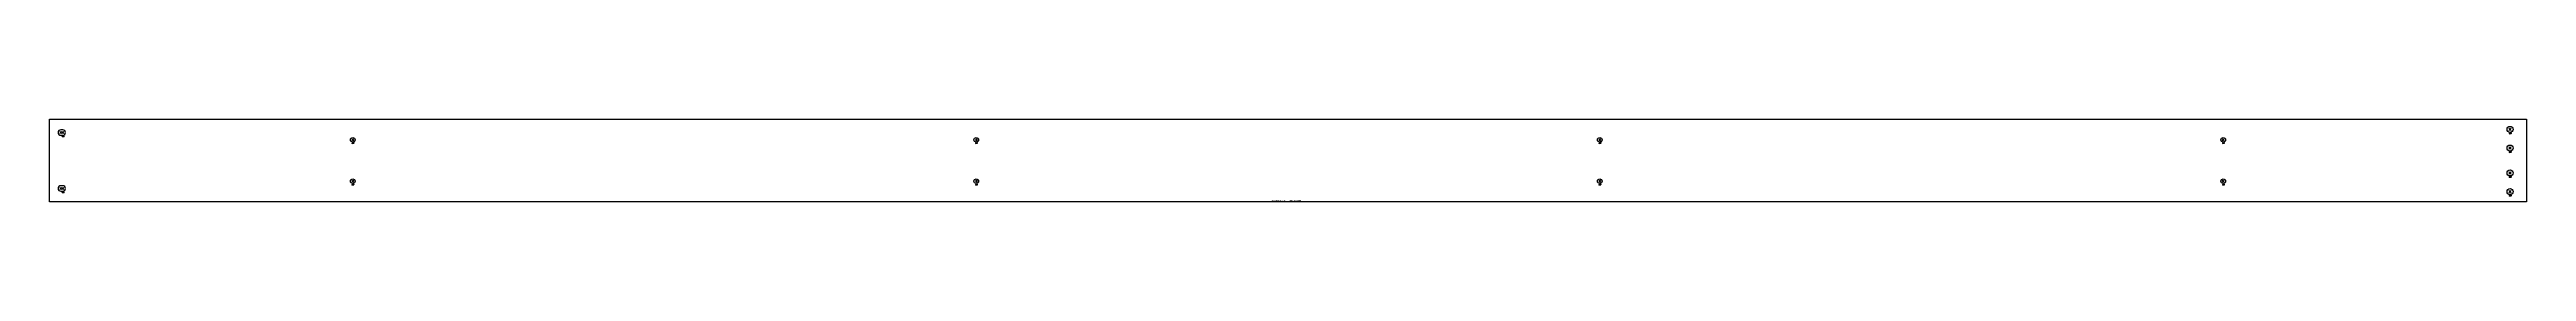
# Model space of a CAD drawing. Extents: x 0 to 11918, y -200 to 200.
import ezdxf

# ---------------------------------------------------------------- set-up
doc = ezdxf.new("R2010")
doc.units = 0
doc.header["$LTSCALE"] = 10
for name, color, linetype in [('BEZ_SCHRAUBEN', 7, 'CONTINUOUS'), ('SCHRAUBEN', 7, 'CONTINUOUS'), ('TEILE', 7, 'CONTINUOUS'), ('UNTERSCHRIFT', 7, 'CONTINUOUS')]:
    doc.layers.add(name, color=color, linetype=linetype)
doc.styles.get("Standard").update_dxf_attribs({"font": 'ROMANS'})

msp = doc.modelspace()

# ---------------------------------------------------------------- linework, layer by layer
at = {"layer": 'SCHRAUBEN', "color": 6}
for p, q in [((59.199825, 140.200012), (48.799824, 129.799988)), ((48.799824, 140.200012), (59.199825, 129.799988)), ((69.199821, 140.200012), (58.799824, 129.799988)), ((58.799824, 140.200012), (69.199821, 129.799988)), ((11844.799805, 155.800003), (11833.201172, 144.199997)), ((11833.201172, 155.800003), (11844.799805, 144.199997)), ((1463.399902, 104.399933), (1454.599854, 95.599937)), ((1454.599854, 104.399933), (1463.399902, 95.599937)), ((4463.399902, 104.399933), (4454.600098, 95.599937)), ((4454.600098, 104.399933), (4463.399902, 95.599937)), ((7463.400391, 104.399933), (7454.600098, 95.599937)), ((7454.600098, 104.399933), (7463.400391, 95.599937)), ((10463.399414, 104.399933), (10454.600586, 95.599937)), ((10454.600586, 104.399933), (10463.399414, 95.599937)), ((11844.799805, 65.800003), (11833.201172, 54.200001)), ((11833.201172, 65.800003), (11844.799805, 54.200001)), ((1463.399902, -95.600067), (1454.599854, -104.400063)), ((1454.599854, -95.600067), (1463.399902, -104.400063)), ((4463.399902, -95.600067), (4454.600098, -104.400063)), ((4454.600098, -95.600067), (4463.399902, -104.400063)), ((7463.400391, -95.600067), (7454.600098, -104.400063)), ((7454.600098, -95.600067), (7463.400391, -104.400063)), ((10463.399414, -95.600067), (10454.600586, -104.400063)), ((10454.600586, -95.600067), (10463.399414, -104.400063)), ((11844.799805, -54.200001), (11833.201172, -65.800003)), ((11833.201172, -54.200001), (11844.799805, -65.800003)), ((59.199825, -129.800003), (48.799824, -140.200012)), ((48.799824, -129.800003), (59.199825, -140.200012)), ((69.199821, -129.800003), (58.799824, -140.200012)), ((58.799824, -129.800003), (69.199821, -140.200012)), ((11844.799805, -144.199997), (11833.201172, -155.800003)), ((11833.201172, -144.199997), (11844.799805, -155.800003))]:
    msp.add_line(p, q, dxfattribs=at)
at = {"layer": 'SCHRAUBEN', "color": 4}
for p, q in [((63.999825, 148), (53.999825, 148)), ((53.999825, 122), (63.999825, 122)), ((63.999825, -122.000008), (53.999825, -122.000008)), ((53.999825, -148.000015), (63.999825, -148.000015))]:
    msp.add_line(p, q, dxfattribs=at)
at = {"layer": 'SCHRAUBEN', "color": 2}
for centre in [(11839, 150), (11839, 60), (11839, -60), (11839, -150)]:
    msp.add_circle(centre, 14.5, dxfattribs=at)
at = {"layer": 'SCHRAUBEN', "color": 4}
for centre in [(1459, 99.999931), (4459, 99.999931), (7459, 99.999931), (10459, 99.999931), (1459, -100.000069), (4459, -100.000069), (7459, -100.000069), (10459, -100.000069)]:
    msp.add_circle(centre, 11, dxfattribs=at)
for centre, radius, start, end in [((53.999825, 135), 13, 450, 270), ((63.999825, 135), 13, 270, 450), ((53.999825, -135.000015), 13.000008, 450, 270), ((63.999825, -135.000015), 13, 270, 450)]:
    msp.add_arc(centre, radius, start, end, dxfattribs=at)
at = {"layer": 'TEILE', "color": 2}
for p, q in [((-0.000384, -200), (-0.000384, 200)), ((-0.000384, 200), (11918, 200)), ((11918, 200), (11918, -200)), ((11918, -200), (-0.000384, -200))]:
    msp.add_line(p, q, dxfattribs=at)

# ---------------------------------------------------------------- texts
at = {"layer": 'BEZ_SCHRAUBEN', "color": 2, "oblique": 15, "width": 0.8}
for s, height, p in [(' ø26', 5, (55.999825, 114.5)), (' ø29', 5, (11831, 128)), (' ø22', 5, (1450.999878, 81.499931)), (' ø22', 5, (4451, 81.499931)), (' ø22', 5, (7451.000488, 81.499931)), (' ø22', 5, (10451, 81.499931)), (' ø29', 5.000001, (11831, 38)), (' ø22', 5, (1450.999878, -118.500069)), (' ø22', 5, (4451, -118.500069)), (' ø22', 5, (7451.000488, -118.500069)), (' ø22', 5, (10451, -118.500069)), (' ø29', 5, (11831, -82)), (' ø26', 5, (55.999825, -155.5)), (' ø29', 5, (11831, -172))]:
    msp.add_text(s, height=height, dxfattribs=at).set_placement(p)
at = {"layer": 'UNTERSCHRIFT', "color": 2, "oblique": 15, "width": 0.8}
for s, p in [('Project  DP0GN9  ,Qty. 1  , Pos. ', (5881, -198)), ('10322', (5966.799805, -198)), ('  , Profi l PL400*15', (5979.799805, -198))]:
    msp.add_text(s, height=3.25, dxfattribs=at).set_placement(p)

doc.saveas('drawing.dxf')
